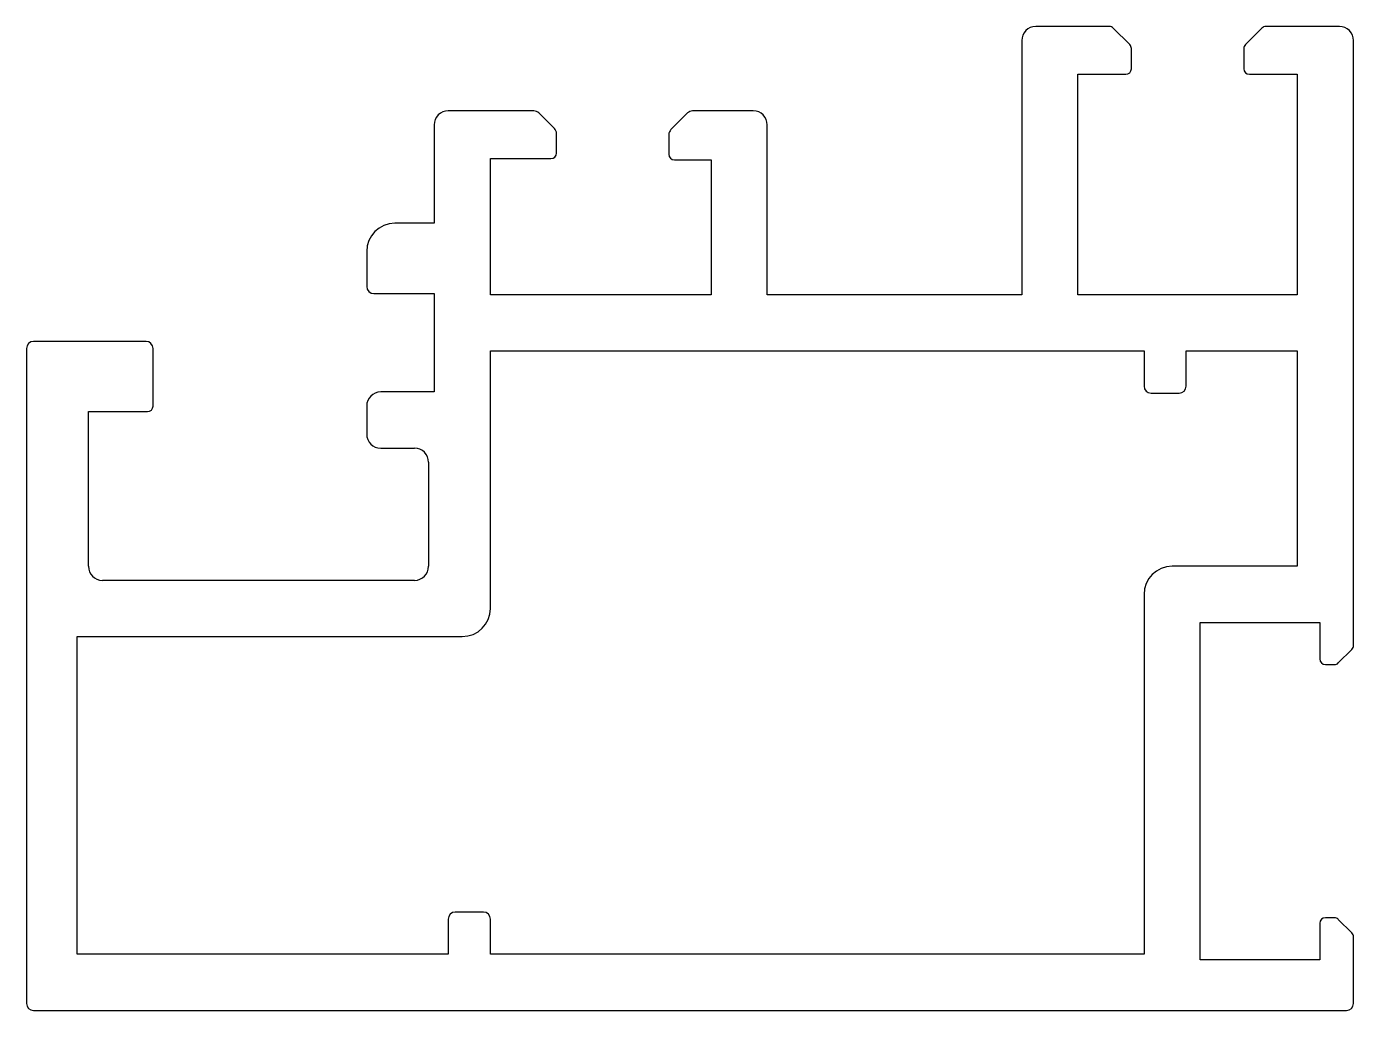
# Model space of a CAD drawing. Extents: x 2470.8 to 2518, y 1851.7 to 1886.7.
import ezdxf

# ---------------------------------------------------------------- set-up
doc = ezdxf.new("R2010")
doc.units = 0
doc.layers.get('0').update_dxf_attribs({"linetype": 'CONTINUOUS'})

msp = doc.modelspace()

# ---------------------------------------------------------------- linework, layer by layer
for p, q in [((2509.328, 1886.733), (2506.711, 1886.733)), ((2510.052, 1886.091), (2509.469, 1886.674)), ((2514.752, 1886.674), (2514.169, 1886.091)), ((2517.511, 1886.733), (2514.893, 1886.733)), ((2506.211, 1886.233), (2506.211, 1877.192)), ((2518.011, 1864.718), (2518.011, 1886.233)), ((2510.111, 1885.233), (2510.111, 1885.95)), ((2514.111, 1885.95), (2514.111, 1885.233)), ((2508.211, 1877.192), (2508.211, 1885.033)), ((2508.211, 1885.033), (2509.911, 1885.033)), ((2514.311, 1885.033), (2516.011, 1885.033)), ((2516.011, 1885.033), (2516.011, 1877.192)), ((2488.858, 1883.733), (2485.811, 1883.733)), ((2489.589, 1883.106), (2489.035, 1883.659)), ((2494.327, 1883.659), (2493.733, 1883.065)), ((2496.659, 1883.733), (2494.504, 1883.733)), ((2485.311, 1883.233), (2485.311, 1879.733)), ((2489.662, 1882.233), (2489.662, 1882.929)), ((2493.659, 1882.888), (2493.659, 1882.192)), ((2497.159, 1877.192), (2497.159, 1883.233)), ((2487.311, 1877.192), (2487.311, 1882.033)), ((2487.311, 1882.033), (2489.462, 1882.033)), ((2493.859, 1881.992), (2495.159, 1881.992)), ((2495.159, 1881.992), (2495.159, 1877.192)), ((2485.311, 1879.733), (2483.911, 1879.733)), ((2482.911, 1878.733), (2482.911, 1877.483)), ((2483.161, 1877.233), (2485.311, 1877.233)), ((2485.311, 1877.233), (2485.311, 1873.733)), ((2495.159, 1877.192), (2487.311, 1877.192)), ((2506.211, 1877.192), (2497.159, 1877.192)), ((2516.011, 1877.192), (2508.211, 1877.192)), ((2470.811, 1875.283), (2470.811, 1851.983)), ((2475.061, 1875.533), (2471.061, 1875.533)), ((2475.311, 1873.233), (2475.311, 1875.283)), ((2487.311, 1866.033), (2487.311, 1875.192)), ((2487.311, 1875.192), (2510.561, 1875.192)), ((2510.561, 1875.192), (2510.561, 1873.942)), ((2512.061, 1873.942), (2512.061, 1875.192)), ((2512.061, 1875.192), (2516.011, 1875.192)), ((2516.011, 1875.192), (2516.011, 1867.535)), ((2485.311, 1873.733), (2483.411, 1873.733)), ((2510.811, 1873.692), (2511.811, 1873.692)), ((2473.011, 1867.533), (2473.011, 1873.033)), ((2473.011, 1873.033), (2475.111, 1873.033)), ((2482.911, 1873.233), (2482.911, 1872.233)), ((2483.411, 1871.733), (2484.611, 1871.733)), ((2485.111, 1871.233), (2485.111, 1867.533)), ((2516.011, 1867.535), (2511.561, 1867.535)), ((2484.611, 1867.033), (2473.511, 1867.033)), ((2510.561, 1866.535), (2510.561, 1853.733)), ((2512.561, 1853.533), (2512.561, 1865.535)), ((2512.561, 1865.535), (2516.811, 1865.535)), ((2516.811, 1865.535), (2516.811, 1864.235)), ((2472.611, 1853.733), (2472.611, 1865.033)), ((2472.611, 1865.033), (2486.311, 1865.033)), ((2517.469, 1864.093), (2517.952, 1864.576)), ((2517.011, 1864.035), (2517.328, 1864.035)), ((2485.811, 1854.983), (2485.811, 1853.733)), ((2487.061, 1855.233), (2486.061, 1855.233)), ((2487.311, 1853.733), (2487.311, 1854.983)), ((2517.328, 1855.033), (2517.011, 1855.033)), ((2516.811, 1854.833), (2516.811, 1853.533)), ((2517.953, 1854.491), (2517.47, 1854.974)), ((2518.011, 1851.983), (2518.011, 1854.35)), ((2485.811, 1853.733), (2472.611, 1853.733)), ((2510.561, 1853.733), (2487.311, 1853.733)), ((2516.811, 1853.533), (2512.561, 1853.533)), ((2471.061, 1851.733), (2517.761, 1851.733))]:
    msp.add_line(p, q)
for centre, radius, start, end in [((2506.711, 1886.233), 0.5, 90, 180), ((2509.328, 1886.533), 0.2, 45, 90), ((2514.893, 1886.533), 0.2, 90, 135), ((2517.511, 1886.233), 0.5, 0, 90), ((2509.911, 1885.95), 0.2, 0, 45), ((2514.311, 1885.95), 0.2, 135, 180), ((2509.911, 1885.233), 0.2, 270, 0), ((2514.311, 1885.233), 0.2, 180, 270), ((2485.811, 1883.233), 0.5, 90, 180), ((2488.858, 1883.483), 0.25, 45, 90), ((2494.504, 1883.483), 0.25, 90, 135), ((2496.659, 1883.233), 0.5, 0, 90), ((2489.412, 1882.929), 0.25, 0, 45), ((2493.909, 1882.888), 0.25, 135, 180), ((2489.462, 1882.233), 0.2, 270, 360), ((2493.859, 1882.192), 0.2, 180, 270), ((2483.911, 1878.733), 1, 90, 180), ((2483.161, 1877.483), 0.25, 180, 270), ((2471.061, 1875.283), 0.25, 90, 180), ((2475.061, 1875.283), 0.25, 0, 90), ((2510.811, 1873.942), 0.25, 180, 270), ((2511.811, 1873.942), 0.25, 270, 0), ((2483.411, 1873.233), 0.5, 90, 180), ((2475.111, 1873.233), 0.2, 270, 360), ((2483.411, 1872.233), 0.5, 180, 270), ((2484.611, 1871.233), 0.5, 0, 90), ((2473.511, 1867.533), 0.5, 180, 270), ((2484.611, 1867.533), 0.5, 270, 0), ((2511.561, 1866.535), 1, 90, 180), ((2486.311, 1866.033), 1, 270, 360), ((2517.811, 1864.718), 0.2, 315, 360), ((2517.011, 1864.235), 0.2, 180, 270), ((2517.328, 1864.235), 0.2, 270, 315), ((2486.061, 1854.983), 0.25, 90, 180), ((2487.061, 1854.983), 0.25, 0, 90), ((2517.011, 1854.833), 0.2, 90, 180), ((2517.328, 1854.833), 0.2, 45, 90), ((2517.811, 1854.35), 0.2, 0, 45), ((2471.061, 1851.983), 0.25, 180, 270), ((2517.761, 1851.983), 0.25, 270, 0)]:
    msp.add_arc(centre, radius, start, end)

doc.saveas('drawing.dxf')
